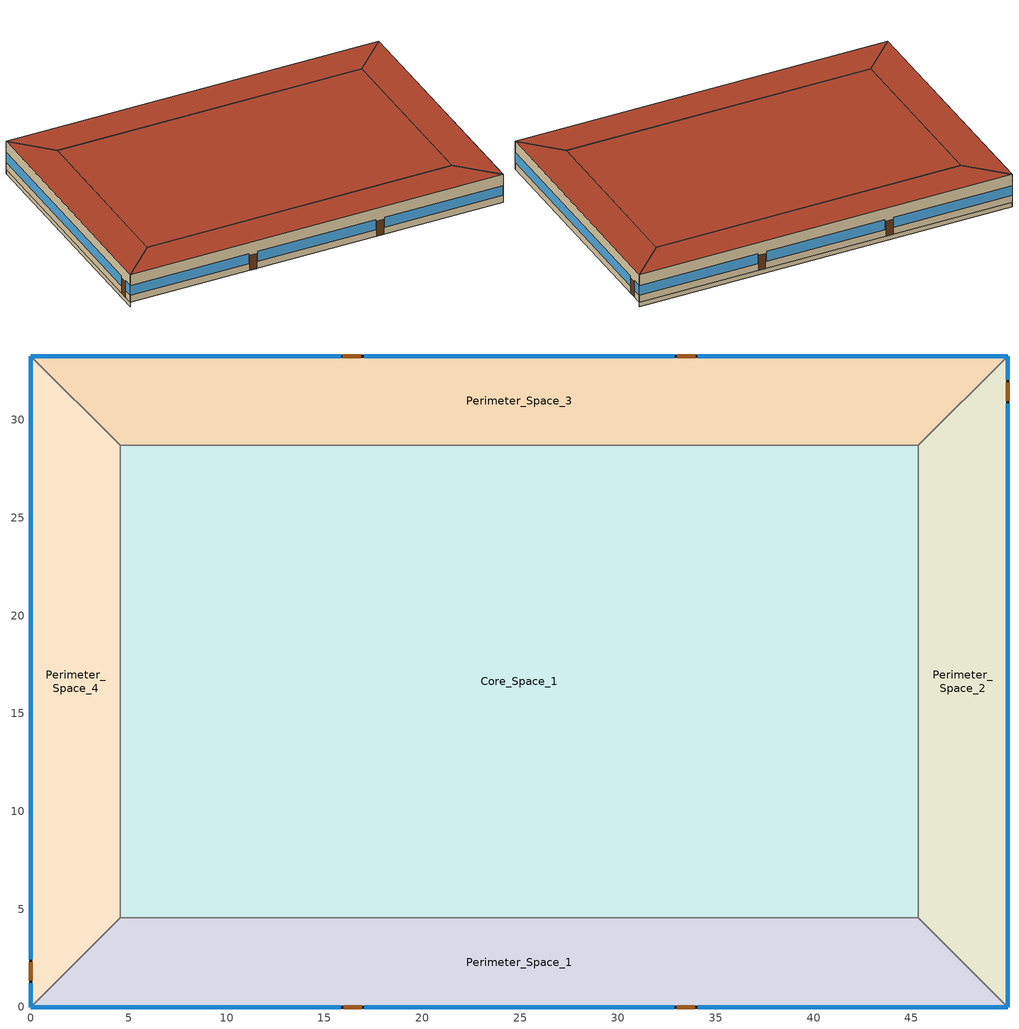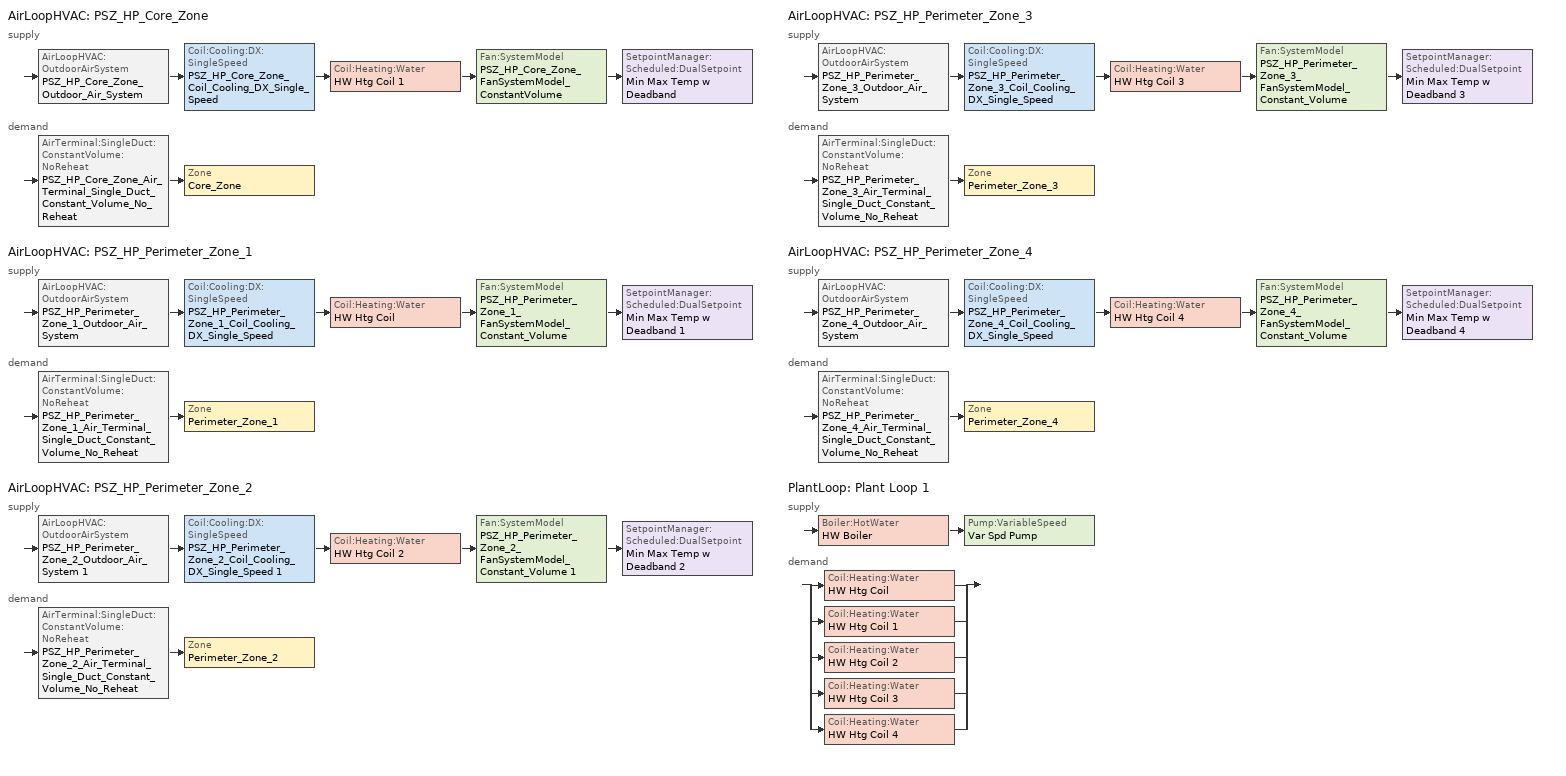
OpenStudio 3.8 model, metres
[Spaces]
Core_Space_1
 floor ground (Slab-on-grade Type 1): 45.34,28.7 45.34,4.57 4.57,4.57 4.57,28.7 z0
 wall to Perimeter_Space_2 (Interior Wall): 45.34,4.57 45.34,28.7 z0:3.96
 wall to Perimeter_Space_3 (Interior Wall): 45.34,28.7 4.57,28.7 z0:3.96
 wall to Perimeter_Space_1 (Interior Wall): 4.57,4.57 45.34,4.57 z0:3.96
 wall to Perimeter_Space_4 (Interior Wall): 4.57,28.7 4.57,4.57 z0:3.96
 roof outside (Roof Type 1): 45.34,4.57 45.34,28.7 4.57,28.7 4.57,4.57 z3.96
Perimeter_Space_2
 floor ground (Slab-on-grade Type 1): 49.91,33.27 49.91,0 45.34,4.57 45.34,28.7 z0
 wall outside (Exterior Wall Type 2): 49.91,0 49.91,33.27 z0:3.96
 wall to Perimeter_Space_1 (Interior Wall): 45.34,4.57 49.91,0 z0:3.96
 wall to Perimeter_Space_3 (Interior Wall): 49.91,33.27 45.34,28.7 z0:3.96
 window (Vertical Fenestration Type 1): 49.91,0 49.91,30.84 / 49.91,32.05 49.91,33.27 z1:2.4
 door (Swinging Door): 49.91,30.99 49.91,31.9 z0:2.13
 roof outside (Roof Type 1): 49.91,0 49.91,33.27 45.34,28.7 45.34,4.57 z3.96
Perimeter_Space_3
 floor ground (Slab-on-grade Type 2): 49.91,33.27 45.34,28.7 4.57,28.7 0,33.27 z0
 wall outside (Exterior Wall Type 3): 49.91,33.27 0,33.27 z0:3.96
 wall ground (Slab-on-grade Type 2): 0,33.27 49.91,33.27 z-0.61:0
 wall to Perimeter_Space_4 (Interior Wall): 0,33.27 4.57,28.7 z0:3.96
 window (Vertical Fenestration Type 1): 49.91,33.27 34.09,33.27 / 32.87,33.27 17.04,33.27 / 15.82,33.27 0,33.27 z1:2.4
 door (Swinging Door): 33.94,33.27 33.03,33.27 / 16.84,33.27 15.93,33.27 z0:2.13
 roof outside (Roof Type 2): 45.34,28.7 49.91,33.27 0,33.27 4.57,28.7 z3.96
Perimeter_Space_1
 floor ground (Slab-on-grade Type 1): 45.34,4.57 49.91,0 0,0 4.57,4.57 z0
 wall outside (Exterior Wall Type 1): 0,0 49.91,0 z0:3.96
 wall to Perimeter_Space_4 (Interior Wall): 4.57,4.57 0,0 z0:3.96
 window (Vertical Fenestration Type 1): 0,0 15.82,0 / 17.04,0 32.87,0 / 34.09,0 49.91,0 z1:2.4
 door (Swinging Door): 15.98,0 16.9,0 / 33.01,0 33.93,0 z0:2.13
 roof outside (Roof Type 1): 49.91,0 45.34,4.57 4.57,4.57 0,0 z3.96
Perimeter_Space_4
 floor ground (Slab-on-grade Type 2): 0,33.27 4.57,28.7 4.57,4.57 0,0 z0
 wall outside (Exterior Wall Type 3): 0,33.27 0,0 z0:3.96
 wall ground (Slab-on-grade Type 2): 0,0 0,33.27 z-0.61:0
 window (Vertical Fenestration Type 1): 0,33.27 0,2.44 / 0,1.22 0,0 z1:2.4
 door (Swinging Door): 0,2.28 0,1.37 z0:2.13
 roof outside (Roof Type 3): 0,0 4.57,4.57 4.57,28.7 0,33.27 z3.96
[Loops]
AirLoopHVAC 'PSZ_HP_Core_Zone'
 supply: AirLoopHVAC:OutdoorAirSystem 'PSZ_HP_Core_Zone_Outdoor_Air_System' > Coil:Cooling:DX:SingleSpeed 'PSZ_HP_Core_Zone_Coil_Cooling_DX_Single_Speed' > Coil:Heating:Water 'HW Htg Coil 1' > Fan:SystemModel 'PSZ_HP_Core_Zone_FanSystemModel_ConstantVolume' > SetpointManager:Scheduled:DualSetpoint 'Min Max Temp w Deadband'
 demand: AirTerminal:SingleDuct:ConstantVolume:NoReheat 'PSZ_HP_Core_Zone_Air_Terminal_Single_Duct_Constant_Volume_No_Reheat' > Zone 'Core_Zone'
AirLoopHVAC 'PSZ_HP_Perimeter_Zone_1'
 supply: AirLoopHVAC:OutdoorAirSystem 'PSZ_HP_Perimeter_Zone_1_Outdoor_Air_System' > Coil:Cooling:DX:SingleSpeed 'PSZ_HP_Perimeter_Zone_1_Coil_Cooling_DX_Single_Speed' > Coil:Heating:Water 'HW Htg Coil' > Fan:SystemModel 'PSZ_HP_Perimeter_Zone_1_FanSystemModel_Constant_Volume' > SetpointManager:Scheduled:DualSetpoint 'Min Max Temp w Deadband 1'
 demand: AirTerminal:SingleDuct:ConstantVolume:NoReheat 'PSZ_HP_Perimeter_Zone_1_Air_Terminal_Single_Duct_Constant_Volume_No_Reheat' > Zone 'Perimeter_Zone_1'
AirLoopHVAC 'PSZ_HP_Perimeter_Zone_2'
 supply: AirLoopHVAC:OutdoorAirSystem 'PSZ_HP_Perimeter_Zone_2_Outdoor_Air_System 1' > Coil:Cooling:DX:SingleSpeed 'PSZ_HP_Perimeter_Zone_2_Coil_Cooling_DX_Single_Speed 1' > Coil:Heating:Water 'HW Htg Coil 2' > Fan:SystemModel 'PSZ_HP_Perimeter_Zone_2_FanSystemModel_Constant_Volume 1' > SetpointManager:Scheduled:DualSetpoint 'Min Max Temp w Deadband 2'
 demand: AirTerminal:SingleDuct:ConstantVolume:NoReheat 'PSZ_HP_Perimeter_Zone_2_Air_Terminal_Single_Duct_Constant_Volume_No_Reheat' > Zone 'Perimeter_Zone_2'
AirLoopHVAC 'PSZ_HP_Perimeter_Zone_3'
 supply: AirLoopHVAC:OutdoorAirSystem 'PSZ_HP_Perimeter_Zone_3_Outdoor_Air_System' > Coil:Cooling:DX:SingleSpeed 'PSZ_HP_Perimeter_Zone_3_Coil_Cooling_DX_Single_Speed' > Coil:Heating:Water 'HW Htg Coil 3' > Fan:SystemModel 'PSZ_HP_Perimeter_Zone_3_FanSystemModel_Constant_Volume' > SetpointManager:Scheduled:DualSetpoint 'Min Max Temp w Deadband 3'
 demand: AirTerminal:SingleDuct:ConstantVolume:NoReheat 'PSZ_HP_Perimeter_Zone_3_Air_Terminal_Single_Duct_Constant_Volume_No_Reheat' > Zone 'Perimeter_Zone_3'
AirLoopHVAC 'PSZ_HP_Perimeter_Zone_4'
 supply: AirLoopHVAC:OutdoorAirSystem 'PSZ_HP_Perimeter_Zone_4_Outdoor_Air_System' > Coil:Cooling:DX:SingleSpeed 'PSZ_HP_Perimeter_Zone_4_Coil_Cooling_DX_Single_Speed' > Coil:Heating:Water 'HW Htg Coil 4' > Fan:SystemModel 'PSZ_HP_Perimeter_Zone_4_FanSystemModel_Constant_Volume' > SetpointManager:Scheduled:DualSetpoint 'Min Max Temp w Deadband 4'
 demand: AirTerminal:SingleDuct:ConstantVolume:NoReheat 'PSZ_HP_Perimeter_Zone_4_Air_Terminal_Single_Duct_Constant_Volume_No_Reheat' > Zone 'Perimeter_Zone_4'
PlantLoop 'Plant Loop 1'
 supply: Boiler:HotWater 'HW Boiler' > Pump:VariableSpeed 'Var Spd Pump'
 demand: split
  | Coil:Heating:Water 'HW Htg Coil'
  | Coil:Heating:Water 'HW Htg Coil 1'
  | Coil:Heating:Water 'HW Htg Coil 2'
  | Coil:Heating:Water 'HW Htg Coil 3'
  | Coil:Heating:Water 'HW Htg Coil 4'
[Site]
Denver.Intl.AP: Latitude {deg}=39.833; Longitude {deg}=-104.658; Time Zone {hr}=-7; Elevation {m}=1650.2; Terrain=City
[Building]
Model for 229 Test Cases: North Axis {deg}=0
[ClimateZones]
Climate Zone Institution Name 1=ASHRAE; Climate Zone Document Name 1=ANSI/ASHRAE Standard 169; Climate Zone Document Year 1=2006; Climate Zone Value 1=5B; Climate Zone Institution Name 2=CEC; Climate Zone Document Name 2=California Climate Zone Descriptions; Climate Zone Document Year 2=1995
[SizingPeriod:DesignDay] Barometric Pressure {Pa}=83009; Rain Indicator=No; Snow Indicator=No; Day of Month=21; Daylight Saving Time Indicator=No; Dry-Bulb Temperature Range Modifier Type=DefaultMultipliers
Name | Maximum Dry-Bulb Temperature {C} | Daily Dry-Bulb Temperature Range {deltaC} | Wind Speed {m/s} | Wind Direction {deg} | Sky Clearness | Month | Day Type | Humidity Condition Type | Wetbulb or DewPoint at Maximum Dry-Bulb {C} | Solar Model Indicator | Enthalpy at Maximum Dry-Bulb {J/kg}
Denver.Intl.AP Ann Htg 99% Condns DB | -14.6 | 0 | 3.4 | 230 | 0 | 12 | WinterDesignDay | Wetbulb | -14.6 | ASHRAEClearSky
Denver.Intl.AP Ann Hum_n 99% Condns DP=>MCDB | -6.5 | 0 | 3.4 | 230 | 0 | 12 | WinterDesignDay | Dewpoint | -19.6 | ASHRAEClearSky
Denver.Intl.AP Ann Htg Wind 99% Condns WS=>MCDB | 2.7 | 0 | 11.8 | 230 | 0 | 12 | WinterDesignDay | Wetbulb | 2.7 | ASHRAEClearSky
Denver.Intl.AP Ann Clg 1% Condns DB=>MWB | 33.5 | 17.3 | 4.2 | 20 |  | 7 | SummerDesignDay | Wetbulb | 15.4 | ASHRAETau2017
Denver.Intl.AP Ann Clg 1% Condns WB=>MDB | 27 | 14.8 | 4.2 | 20 |  | 7 | SummerDesignDay | Wetbulb | 17.6 | ASHRAETau2017
Denver.Intl.AP Ann Clg 1% Condns DP=>MDB | 19.9 | 15.3 | 4.2 | 20 |  | 7 | SummerDesignDay | Dewpoint | 15 | ASHRAETau2017
Denver.Intl.AP Ann Clg 1% Condns Enth=>MDB | 26.8 | 15.3 | 4.2 | 20 |  | 7 | SummerDesignDay | Enthalpy | 23 | ASHRAETau2017 | 55800
[Site:GroundTemperature:BuildingSurface]
10, 10, 10, 10, 10, 10, 10, 10, 10, 10, 10, 10
[Material]
Name | Roughness | Thickness {m} | Conductivity {W/m-K} | Density {kg/m3} | Specific Heat {J/kg-K} | Thermal Absorptance | Solar Absorptance | Visible Absorptance
Wood 6in | MediumSmooth | 0.15 | 0.12 | 540 | 1210 | 0.9 | 0.7 | 0.7
Exterior Wall Type 2 Gypsum Board | MediumSmooth | 0.099 | 0.16 | 800 | 1090 | 0.9 | 0.7 | 0.7
Exterior Wall Type 1 Stucco; Exterior Wall Type 2 Stucco | Smooth | 0.0254 | 0.72 | 1856 | 840 | 0.9 | 0.7 | 0.7
Roof Type 1 Metal Deck; Roof Type 2 Metal Deck | Smooth | 0.0008 | 45.28 | 7824 | 500 | 0.9 | 0.7 | 0.2
Slab-on-grade Type 1 Concrete; Slab-on-grade Type 2 Concrete | MediumSmooth | 0.1016 | 2.31 | 2322 | 832 | 0.9 | 0.7 | 0.8
Exterior Wall Type 1 Gypsum Board | MediumSmooth | 0.0159 | 0.16 | 800 | 1090 | 0.9 | 0.7 | 0.7
Roof Type 2 Continuous Insulation | Smooth | 0.106 | 0.02 | 32 | 922
Exterior Wall Type 1 Insulation | Smooth | 0.062 | 0.037 | 9.6 | 838
Roof Type 1 Continuous Insulation | Smooth | 0.0527 | 0.02 | 32 | 922
Exterior Wall Type 2 Insulation | Smooth | 0.179 | 0.037 | 9.6 | 838
Insulation for Slab on grade Type 2 | Smooth | 0.1143 | 0.04 | 91.31 | 838
Roof Type 1 Built-up roofing | VeryRough | 0.0095 | 0.16 | 1120 | 1460 | 0.9 | 0.7 | 0.7
[Construction]
Interior Furnishings: Wood 6in
Interior Wall: Interior Wall surface-to-surface thermal resistance
Swinging Door: Opaque Door Panel
Exterior Wall Type 1: Exterior Wall Type 1 Stucco, Exterior Wall Type 1 Gypsum Board, Exterior Wall Type 1 Insulation, Exterior Wall Type 1 Gypsum Board
Roof Type 1: Roof Type 1 Metal Deck, Roof Type 1 Continuous Insulation, Roof Type 1 Built-up roofing
Exterior Wall Type 3: Exterior Wall Type 3 Total surface-to-surface thermal resistance
Slab-on-grade Type 1: Slab-on-grade Type 1 Concrete
Slab-on-grade Type 2: Slab-on-grade Type 2 Concrete, Insulation for Slab on grade Type 2
Vertical Fenestration Type 1: Vertical Fenestration Type 1 simple material
Exterior Wall Type 2: Exterior Wall Type 2 Stucco, Exterior Wall Type 2 Gypsum Board, Exterior Wall Type 2 Insulation, Exterior Wall Type 2 Gypsum Board
Roof Type 2: Roof Type 2 Metal Deck, Roof Type 2 Continuous Insulation, Roof Type 2 Built-up roofing
Roof Type 3: Roof Type 3 Total surface-to-surface thermal resistance
[Material:NoMass]
Name | Roughness | Thermal Resistance {m2-K/W} | Thermal Absorptance | Solar Absorptance | Visible Absorptance
Opaque Door Panel | MediumRough | 0.475964 | 0.9 | 0.7 | 0.7
Roof Type 3 Total surface-to-surface thermal resistance | Smooth | 2.66
Exterior Wall Type 3 Total surface-to-surface thermal resistance | Smooth | 1.95
Roof Type 2 Built-up roofing | Smooth | 0.059
Interior Wall surface-to-surface thermal resistance | Smooth | 0.35
[WindowMaterial:SimpleGlazingSystem]
Vertical Fenestration Type 1 simple material: U-Factor {W/m2-K}=3.29; Solar Heat Gain Coefficient=0.387; Visible Transmittance=0.417
[InternalMass:Definition] Construction=Interior Furnishings; Design Level Calculation Method=SurfaceArea
Name | Surface Area {m2}
Perimeter_Zone_4_Internal_Mass_Definition; Perimeter_Zone_2_Internal_Mass_Definition | 262.544
Core_Internal_Mass_Definition | 1967.31
Perimeter_Zone_1_Internal_Mass_Definition; Perimeter_Zone_3_Internal_Mass_Definition | 414.719
[InternalMass] Multiplier=1
Name | Internal Mass Definition | Space or SpaceType
Perimeter_bot_ZN_4 Internal Mass | Perimeter_Zone_4_Internal_Mass_Definition | Perimeter_Space_4
Core_bottom Internal Mass | Core_Internal_Mass_Definition | Core_Space_1
Perimeter_bot_ZN_1 Internal Mass | Perimeter_Zone_1_Internal_Mass_Definition | Perimeter_Space_1
Perimeter_bot_ZN_2 Internal Mass | Perimeter_Zone_2_Internal_Mass_Definition | Perimeter_Space_2
Perimeter_bot_ZN_3 Internal Mass | Perimeter_Zone_3_Internal_Mass_Definition | Perimeter_Space_3
[ThermalZone] Multiplier=1; Ceiling Height {m}=2.7432; Use Ideal Air Loads=No
Name | Fraction of Zone Controlled by Primary Daylighting Control | Thermostat
Perimeter_Zone_4 | 0.1395 | Perimeter_bot_ZN_4 Setpoints
Core_Zone |  | Core_bottom Setpoints
Perimeter_Zone_1 | 0.1395 | Perimeter_bot_ZN_1 Setpoints
Perimeter_Zone_2 | 0.1395 | Perimeter_bot_ZN_2 Setpoints
Perimeter_Zone_3 | 0.1395 | Perimeter_bot_ZN_3 Setpoints
[Sizing:Zone] Zone Cooling Design Supply Air Temperature Input Method=SupplyAirTemperature; Zone Cooling Design Supply Air Temperature {C}=12.8; Zone Heating Design Supply Air Temperature Input Method=SupplyAirTemperature; Zone Heating Design Supply Air Temperature Difference {deltaC}=11.11; Zone Cooling Design Supply Air Humidity Ratio {kg-H2O/kg-air}=0.0085; Zone Heating Design Supply Air Humidity Ratio {kg-H2O/kg-air}=0.008; Cooling Design Air Flow Method=DesignDay; Heating Design Air Flow Method=DesignDayWithLimit; Heating Maximum Air Flow per Zone Floor Area {m3/s-m2}=0; Heating Maximum Air Flow {m3/s}=0; Heating Maximum Air Flow Fraction=0.5; Account for Dedicated Outdoor Air System=No; Dedicated Outdoor Air Low Setpoint Temperature for Design {C}=autosize; Dedicated Outdoor Air High Setpoint Temperature for Design {C}=autosize; Zone Load Sizing Method=Sensible Load Only No Latent Load; Zone Latent Cooling Design Supply Air Humidity Ratio Input Method=HumidityRatioDifference; Zone Cooling Design Supply Air Humidity Ratio Difference {kgWater/kgDryAir}=0.005; Zone Latent Heating Design Supply Air Humidity Ratio Input Method=HumidityRatioDifference; Zone Humidification Design Supply Air Humidity Ratio Difference {kgWater/kgDryAir}=0.005; Design Zone Air Distribution Effectiveness in Cooling Mode=1; Design Zone Air Distribution Effectiveness in Heating Mode=1; Design Minimum Zone Ventilation Efficiency=0
Name | Zone Cooling Design Supply Air Temperature Difference {deltaC} | Zone Heating Design Supply Air Temperature {C}
Perimeter_Zone_4; Perimeter_Zone_1; Perimeter_Zone_2; Perimeter_Zone_3 | 11.1111 | 40
Core_Zone | 8.33333 | 32.2
[Zone equipment]
Perimeter_Zone_4: PSZ_HP_Perimeter_Zone_4_Air_Terminal_Single_Duct_Constant_Volume_No_Reheat
Core_Zone: PSZ_HP_Core_Zone_Air_Terminal_Single_Duct_Constant_Volume_No_Reheat
Perimeter_Zone_1: PSZ_HP_Perimeter_Zone_1_Air_Terminal_Single_Duct_Constant_Volume_No_Reheat
Perimeter_Zone_2: PSZ_HP_Perimeter_Zone_2_Air_Terminal_Single_Duct_Constant_Volume_No_Reheat
Perimeter_Zone_3: PSZ_HP_Perimeter_Zone_3_Air_Terminal_Single_Duct_Constant_Volume_No_Reheat
[Space] Default Schedule Set=229 Schedule Ruleset; Part of Total Floor Area=Yes
Name | Thermal Zone | Design Specification Outdoor Air Object
Perimeter_Space_4 | Perimeter_Zone_4 | Perimeter_Zone_4_Design_OA
Core_Space_1 | Core_Zone | Core_Zone_Design_OA
Perimeter_Space_1 | Perimeter_Zone_1 | Perimeter_Zone_1_Design_OA
Perimeter_Space_2 | Perimeter_Zone_2 | Perimeter_Zone_2_Design_OA
Perimeter_Space_3 | Perimeter_Zone_3 | Perimeter_Zone_3_Design_OA
[ThermostatSetpoint:DualSetpoint] Heating Setpoint Temperature Schedule=Heating Thermostat Setpoint; Cooling Setpoint Temperature Schedule=Cooling Themostat Setpoint
Perimeter_bot_ZN_4 Setpoints; Core_bottom Setpoints; Perimeter_bot_ZN_1 Setpoints; Perimeter_bot_ZN_2 Setpoints; Perimeter_bot_ZN_3 Setpoints
[SurfaceProperty:OtherSideConditionsModel]
GapConvectionModel: Type of Modeling=GapConvectionRadiation
[People:Definition] Number of People Calculation Method=People/Area; People per Space Floor Area {person/m2}=0.0538196; Fraction Radiant=0.3; Sensible Heat Fraction=0.55
Core_Zone_People_Definition; Perimeter_Zone_1_People_Definition; Perimeter_Zone_2_People_Definition; Perimeter_Zone_3_People_Definition; Perimeter_Zone_4_People_Definition
[People] Multiplier=1
Name | People Definition | Space or SpaceType | Number of People Schedule
Core_bottom People | Core_Zone_People_Definition | Core_Space_1 | Core_Space Occupant Sch
Perimeter_bot_ZN_1 People | Perimeter_Zone_1_People_Definition | Perimeter_Space_1 | Perimeter_Space_1_Occupant_Sch
Perimeter_bot_ZN_2 People | Perimeter_Zone_2_People_Definition | Perimeter_Space_2 | Perimeter_Space_2_Occupant_Sch
Perimeter_bot_ZN_3 People | Perimeter_Zone_3_People_Definition | Perimeter_Space_3 | Perimeter_Space_3_Occupant_Sch
Perimeter_bot_ZN_4 People | Perimeter_Zone_4_People_Definition | Perimeter_Space_4 | Perimeter_Space_4_Occupant_Sch
[Lights:Definition] Design Level Calculation Method=Watts/Area; Watts per Space Floor Area {W/m2}=11.033; Fraction Radiant=0.7; Fraction Visible=0.2; Return Air Fraction=0
Core_Zone_Lighting_Definition; Perimeter_Zone_1_Lighting_Definition; Perimeter_Zone_2_Lighting_Definition; Perimeter_Zone_3_Lighting_Definition; Perimeter_Zone_4_Lighting_Definition
[Lights] Fraction Replaceable=1
Name | Lights Definition | Space or SpaceType | Schedule
Core_bottom Lighting | Core_Zone_Lighting_Definition | Core_Space_1 | Core_Space_Lighting_Sch
Perimeter_bot_ZN_1 Lighting | Perimeter_Zone_1_Lighting_Definition | Perimeter_Space_1 | Perimeter_Space_1_Lighting_Sch
Perimeter_bot_ZN_2 Lighting | Perimeter_Zone_2_Lighting_Definition | Perimeter_Space_2 | Perimeter_Space_2_Lighting_Sch
Perimeter_bot_ZN_3 Lighting | Perimeter_Zone_3_Lighting_Definition | Perimeter_Space_3 | Perimeter_Space_3_Lighting_Sch
Perimeter_bot_ZN_4 Lighting | Perimeter_Zone_4_Lighting_Definition | Perimeter_Space_4 | Perimeter_Space_4_Lighting_Sch
[ElectricEquipment:Definition] Design Level Calculation Method=Watts/Area; Watts per Space Floor Area {W/m2}=8.07; Fraction Latent=0; Fraction Radiant=0.2; Fraction Lost=0
Core_Zone_Elec_Equip_Definition; Perimeter_Zone_1_Elec_Equip_Definition; Perimeter_Zone_2_Elec_Equip_Definition; Perimeter_Zone_3_Elec_Equip_Definition; Perimeter_Zone_4_Elec_Equip_Definition
[ElectricEquipment]
Name | Electric Equipment Definition | Space or SpaceType | Schedule
Core_bottom Elec Equip | Core_Zone_Elec_Equip_Definition | Core_Space_1 | Core_Space_Elec_Equip_Sch
Perimeter_bot_ZN_1 Elec Equip | Perimeter_Zone_1_Elec_Equip_Definition | Perimeter_Space_1 | Perimeter_Space_1_Elec_Equip_Sch
Perimeter_bot_ZN_2 Elec Equip | Perimeter_Zone_2_Elec_Equip_Definition | Perimeter_Space_2 | Perimeter_Space_2_Elec_Equip_Sch
Perimeter_bot_ZN_3 Elec Equip | Perimeter_Zone_3_Elec_Equip_Definition | Perimeter_Space_3 | Perimeter_Space_3_Elec_Equip_Sch
Perimeter_bot_ZN_4 Elec Equip | Perimeter_Zone_4_Elec_Equip_Definition | Perimeter_Space_4 | Perimeter_bot_ZN_4 Elec Equip Sch
[SpaceInfiltration:DesignFlowRate] Constant Term Coefficient=0; Velocity Term Coefficient=0
Name | Space or SpaceType | Design Flow Rate Calculation Method | Design Flow Rate {m3/s} | Flow per Space Floor Area {m3/s-m2} | Flow per Exterior Surface Area {m3/s-m2} | Air Changes per Hour {1/hr} | Schedule
Infiltration_Method_1_Core_Zone | Core_Space_1 | AirChanges/Hour | 0 | 0 | 0 | 0
Infiltration_Method_1_Zone_1 | Perimeter_Space_1 | AirChanges/Hour |  |  | 0 | 0.5
Infiltration_Method_2_Zone_2 | Perimeter_Space_2 | Flow/ExteriorWallArea | 0 | 0 | 0.000586232 | 0
Infiltration_Method_3_Zone_3 | Perimeter_Space_3 | Flow/Area | 0 | 0.000388417 | 0 |  | Constant Schedule
Infiltration_Method_3_Zone_4 | Perimeter_Space_4 | Flow/Area | 0 | 0.000409092 | 0 | 0 | Constant Schedule
[DesignSpecification:OutdoorAir] Outdoor Air Method=Sum; Outdoor Air Flow per Person {m3/s-person}=0; Outdoor Air Flow per Floor Area {m3/s-m2}=0.0006096; Outdoor Air Flow Rate {m3/s}=0
Core_Zone_Design_OA; Perimeter_Zone_1_Design_OA; Perimeter_Zone_2_Design_OA; Perimeter_Zone_3_Design_OA; Perimeter_Zone_4_Design_OA
[Fan:SystemModel] Design Maximum Air Flow Rate {m3/s}=autosize; Motor In Air Stream Fraction=1; Design Electric Power Consumption {W}=autosize; Motor Loss Radiative Fraction=0
Name | Availability Schedule | Speed Control Method | Electric Power Minimum Flow Rate Fraction | Design Pressure Rise {Pa} | Motor Efficiency | Design Power Sizing Method | Electric Power Per Unit Flow Rate {W/(m3/s)} | Electric Power Per Unit Flow Rate Per Unit Pressure {W-s/m3-Pa} | Fan Total Efficiency | Electric Power Function of Flow Fraction Curve | Night Ventilation Mode Pressure Rise {Pa}
MZ-VAV-G Supply Fan | Always On Discrete | Continuous | 0.25 | 1314.72 | 0.924 | TotalEfficiencyAndPressure | 2054.06 | 1.67 | 0.6006 | MZ-VAV-G Supply Fan Curve | 1314.72
PSZ_HP_Core_Zone_FanSystemModel_ConstantVolume; PSZ_HP_Perimeter_Zone_1_FanSystemModel_Constant_Volume; PSZ_HP_Perimeter_Zone_2_FanSystemModel_Constant_Volume 1; PSZ_HP_Perimeter_Zone_3_FanSystemModel_Constant_Volume; PSZ_HP_Perimeter_Zone_4_FanSystemModel_Constant_Volume | Always On Discrete hvac_library | Discrete | 0.2 | 250 | 0.9 | PowerPerFlow | 640 | 2.22045e-16 | 0.7
[EnergyManagementSystem:Sensor]
EFC_meter: Output Variable or Output Meter=Electricity:Facility
[DefaultScheduleSet]
229 Schedule Ruleset: People Activity Level Schedule=People heating rate
[AirLoopHVAC] Design Supply Air Flow Rate {m3/s}=autosize; Design Return Air Flow Fraction of Supply Air Flow=1
Name | Availability Schedule
PSZ_HP_Core_Zone | Always On Discrete
PSZ_HP_Perimeter_Zone_1 | Always On Discrete 4
PSZ_HP_Perimeter_Zone_2 | Always On Discrete 5
PSZ_HP_Perimeter_Zone_3 | Always On Discrete 6
PSZ_HP_Perimeter_Zone_4 | Always On Discrete 7
[Sizing:System] Type of Load to Size On=Sensible; Design Outdoor Air Flow Rate {m3/s}=Autosize; Central Heating Maximum System Air Flow Ratio=1; Preheat Design Temperature {C}=7; Preheat Design Humidity Ratio {kg-H2O/kg-Air}=0.008; Precool Design Temperature {C}=12.8; Precool Design Humidity Ratio {kg-H2O/kg-Air}=0.008; Central Cooling Design Supply Air Temperature {C}=12.8; Central Heating Design Supply Air Temperature {C}=40; Sizing Option=NonCoincident; 100% Outdoor Air in Cooling=No; 100% Outdoor Air in Heating=No; Central Cooling Design Supply Air Humidity Ratio {kg-H2O/kg-Air}=0.0085; Central Heating Design Supply Air Humidity Ratio {kg-H2O/kg-Air}=0.008; Cooling Design Air Flow Method=DesignDay; Cooling Design Air Flow Rate {m3/s}=0; Heating Design Air Flow Method=DesignDay; Heating Design Air Flow Rate {m3/s}=0; System Outdoor Air Method=ZoneSum; Zone Maximum Outdoor Air Fraction=1; Cooling Supply Air Flow Rate Per Floor Area {m3/s-m2}=0.00996765; Cooling Fraction of Autosized Cooling Supply Air Flow Rate=1; Cooling Supply Air Flow Rate Per Unit Cooling Capacity {m3/s-W}=3.94755e-05; Heating Supply Air Flow Rate Per Floor Area {m3/s-m2}=0.00996765; Heating Fraction of Autosized Heating Supply Air Flow Rate=1; Heating Fraction of Autosized Cooling Supply Air Flow Rate=1; Heating Supply Air Flow Rate Per Unit Heating Capacity {m3/s-W}=3.15882e-05; Cooling Design Capacity Method=CoolingDesignCapacity; Cooling Design Capacity {W}=autosize; Cooling Design Capacity Per Floor Area {W/m2}=234.7; Fraction of Autosized Cooling Design Capacity=1; Heating Design Capacity Method=HeatingDesignCapacity; Heating Design Capacity {W}=autosize; Heating Design Capacity Per Floor Area {W/m2}=157; Fraction of Autosized Heating Design Capacity=1; Central Cooling Capacity Control Method=OnOff; Occupant Diversity=autosize
PSZ_HP_Core_Zone; PSZ_HP_Perimeter_Zone_1; PSZ_HP_Perimeter_Zone_2; PSZ_HP_Perimeter_Zone_3; PSZ_HP_Perimeter_Zone_4
[Coil:Cooling:DX:SingleSpeed] Availability Schedule=Always On Discrete; Rated Total Cooling Capacity {W}=autosize; Rated Sensible Heat Ratio=autosize; Rated COP {W/W}=3.1; Rated Air Flow Rate {m3/s}=autosize; Rated Evaporator Fan Power Per Volume Flow Rate 2017 {W/(m3/s)}=773.3; Rated Evaporator Fan Power Per Volume Flow Rate 2023 {W/(m3/s)}=934.4; Total Cooling Capacity Function of Temperature Curve=Curve Biquadratic 1; Total Cooling Capacity Function of Flow Fraction Curve=Curve Quadratic 1; Energy Input Ratio Function of Temperature Curve=Curve Biquadratic 2; Energy Input Ratio Function of Flow Fraction Curve=Curve Quadratic 2; Part Load Fraction Correlation Curve=Curve Quadratic 3; Minimum Outdoor Dry-Bulb Temperature for Compressor Operation {C}=-25; Nominal Time for Condensate Removal to Begin {s}=0; Ratio of Initial Moisture Evaporation Rate and Steady State Latent Capacity=0; Maximum Cycling Rate {cycles/hr}=0; Latent Capacity Time Constant {s}=0; Condenser Type=AirCooled; Evaporative Condenser Effectiveness=0.9; Evaporative Condenser Air Flow Rate {m3/s}=autosize; Evaporative Condenser Pump Rated Power Consumption {W}=autosize; Crankcase Heater Capacity {W}=0; Maximum Outdoor Dry-Bulb Temperature for Crankcase Heater Operation {C}=10; Basin Heater Capacity {W/K}=0; Basin Heater Setpoint Temperature {C}=2
PSZ_HP_Core_Zone_Coil_Cooling_DX_Single_Speed; PSZ_HP_Perimeter_Zone_1_Coil_Cooling_DX_Single_Speed; PSZ_HP_Perimeter_Zone_2_Coil_Cooling_DX_Single_Speed 1; PSZ_HP_Perimeter_Zone_3_Coil_Cooling_DX_Single_Speed; PSZ_HP_Perimeter_Zone_4_Coil_Cooling_DX_Single_Speed
[Controller:OutdoorAir] Minimum Outdoor Air Flow Rate {m3/s}=Autosize; Maximum Outdoor Air Flow Rate {m3/s}=Autosize; Economizer Control Type=DifferentialDryBulb; Economizer Control Action Type=ModulateFlow; Economizer Maximum Limit Dry-Bulb Temperature {C}=28; Economizer Maximum Limit Enthalpy {J/kg}=64000; Economizer Minimum Limit Dry-Bulb Temperature {C}=-100; Lockout Type=NoLockout; Minimum Limit Type=FixedMinimum; High Humidity Control=No; Heat Recovery Bypass Control Type=BypassWhenWithinEconomizerLimits; Economizer Operation Staging=InterlockedWithMechanicalCooling
Name | Controller Mechanical Ventilation
Controller Outdoor Air 1 | Controller Mechanical Ventilation 1
Controller Outdoor Air 2 | Controller Mechanical Ventilation 2
PSZ_HP_Perimeter_Zone_2_Controller_Outdoor_Air_3 | Controller Mechanical Ventilation 3
Perimeter_Zone_3_Controller_Outdoor_Air_4 | Controller Mechanical Ventilation 4
Controller Outdoor Air 5 | Controller Mechanical Ventilation 5
[Controller:MechanicalVentilation] Availability Schedule=Always On Discrete
Controller Mechanical Ventilation 1; Controller Mechanical Ventilation 2; Controller Mechanical Ventilation 3; Controller Mechanical Ventilation 4; Controller Mechanical Ventilation 5
[AirLoopHVAC:OutdoorAirSystem]
Name | Controller
PSZ_HP_Core_Zone_Outdoor_Air_System | Controller Outdoor Air 1
PSZ_HP_Perimeter_Zone_1_Outdoor_Air_System | Controller Outdoor Air 2
PSZ_HP_Perimeter_Zone_2_Outdoor_Air_System 1 | PSZ_HP_Perimeter_Zone_2_Controller_Outdoor_Air_3
PSZ_HP_Perimeter_Zone_3_Outdoor_Air_System | Perimeter_Zone_3_Controller_Outdoor_Air_4
PSZ_HP_Perimeter_Zone_4_Outdoor_Air_System | Controller Outdoor Air 5
[AirTerminal:SingleDuct:ConstantVolume:NoReheat] Availability Schedule=Always On Discrete; Maximum Air Flow Rate {m3/s}=Autosize
PSZ_HP_Core_Zone_Air_Terminal_Single_Duct_Constant_Volume_No_Reheat; PSZ_HP_Perimeter_Zone_1_Air_Terminal_Single_Duct_Constant_Volume_No_Reheat; PSZ_HP_Perimeter_Zone_2_Air_Terminal_Single_Duct_Constant_Volume_No_Reheat; PSZ_HP_Perimeter_Zone_3_Air_Terminal_Single_Duct_Constant_Volume_No_Reheat; PSZ_HP_Perimeter_Zone_4_Air_Terminal_Single_Duct_Constant_Volume_No_Reheat
[HeatExchanger:AirToAir:SensibleAndLatent] Availability Schedule=Always On Discrete hvac_library; Nominal Supply Air Flow Rate {m3/s}=autosize; Sensible Effectiveness at 100% Heating Air Flow=0.5; Latent Effectiveness at 100% Heating Air Flow=0.5; Sensible Effectiveness at 100% Cooling Air Flow=0.5; Latent Effectiveness at 100% Cooling Air Flow=0.5; Nominal Electric Power {W}=0; Supply Air Outlet Temperature Control=Yes; Heat Exchanger Type=Plate; Frost Control Type=None; Threshold Temperature {C}=1.7; Economizer Lockout=Yes; Sensible Effectiveness of Heating Air Flow Curve=Air-to-Air Plate HX_SensHeatEff; Latent Effectiveness of Heating Air Flow Curve=Air-to-Air Plate HX_LatHeatEff; Sensible Effectiveness of Cooling Air Flow Curve=Air-to-Air Plate HX_SensCoolEff; Latent Effectiveness of Cooling Air Flow Curve=Air-to-Air Plate HX_LatCoolEff
PSZ_HP_Core_Zone_Air_to_Air_Plate_HX; PSZ_HP_Perimeter_Zone_1_Air_to_Air_Plate_HX; PSZ_HP_Perimeter_Zone_2_Air_to_Air_Plate_HX 1; PSZ_HP_Perimeter_Zone_3_Air_to_Air_Plate_HX; PSZ_HP_Perimeter_Zone_4_Air_to_Air_Plate_HX
[SetpointManager:Scheduled:DualSetpoint] Control Variable=Temperature; High Setpoint Schedule=Min Max Temp w Deadband 90F Temp sch 1; Low Setpoint Schedule=Min Max Temp w Deadband 55F Temp sch
Min Max Temp w Deadband; Min Max Temp w Deadband 1; Min Max Temp w Deadband 2; Min Max Temp w Deadband 3; Min Max Temp w Deadband 4
[WaterUse:Equipment:Definition]
Whole Building Water Equipment Definition - 100 units 200 occupants: Peak Flow Rate {m3/s}=0.000525124; Target Temperature Schedule=SHW_Temperature_140F; Sensible Fraction Schedule=Fraction Sensible - 0.2; Latent Fraction Schedule=Fraction Sensible - 0.05
[WaterUse:Equipment]
ESTAR MFHR Whole Building Water Use Equipment: Water Use Equipment Definition=Whole Building Water Equipment Definition - 100 units 200 occupants; Flow Rate Fraction Schedule=ESTAR MFHR DHW Fraction Schedule
[PlantLoop]
Plant Loop 1: Fluid Type=Water; Glycol Concentration=0; Plant Loop Volume {m3}=Autocalculate; Load Distribution Scheme=Optimal
[Sizing:Plant]
Plant Loop 1: Loop Type=Heating; Design Loop Exit Temperature {C}=82; Loop Design Temperature Difference {deltaC}=11; Sizing Option=NonCoincident; Zone Timesteps in Averaging Window=1; Coincident Sizing Factor Mode=None
[Boiler:HotWater]
HW Boiler: Efficiency Curve Temperature Evaluation Variable=LeavingBoiler; Normalized Boiler Efficiency Curve=Boiler Efficiency; Water Outlet Upper Temperature Limit {C}=99; Boiler Flow Mode=NotModulated; On Cycle Parasitic Electric Load {W}=0; Off Cycle Parasitic Fuel Load {W}=0; Sizing Factor=1
[Coil:Heating:Water] Availability Schedule=Always On Discrete hvac_library
HW Htg Coil; HW Htg Coil 1; HW Htg Coil 2; HW Htg Coil 3; HW Htg Coil 4
[Controller:WaterCoil] Action=Normal
Name | Water Coil
Controller Water Coil 1 | HW Htg Coil
Controller Water Coil 2 | HW Htg Coil 1
Controller Water Coil 3 | HW Htg Coil 2
Controller Water Coil 4 | HW Htg Coil 3
Controller Water Coil 5 | HW Htg Coil 4
[Pump:VariableSpeed]
Var Spd Pump: Skin Loss Radiative Fraction=0.5; Design Power Sizing Method=PowerPerFlowPerPressure; Design Electric Power per Unit Flow Rate {W/(m3/s)}=348701.1; Design Shaft Power per Unit Flow Rate per Unit Head {W-s/m3-Pa}=1.28205; Design Minimum Flow Rate Fraction=0
[Schedule:Compact]
Core_Space_Elec_Equip_Sch; Perimeter_Space_1_Elec_Equip_Sch; Perimeter_Space_2_Elec_Equip_Sch; Perimeter_Space_3_Elec_Equip_Sch; Perimeter_bot_ZN_4 Elec Equip Sch: Through: 12/31, For: Weekdays, Until: 06:00, 0.307674, Until: 08:00, 0.381235, Until: 12:00, 0.857778, Until: 13:00, 0.76247, Until: 17:00, 0.857778, Until: 18:00, 0.476543, Until: 24:00, 0.381235, For: SummerDesignDay, Until: 24:00, 1, For: Saturday, Until: 06:00, 0.230755, Until: 08:00, 0.381235, Until: 12:00, 0.476543, Until: 17:00, 0.33358, Until: 19:00, 0.285926, Until: 24:00, 0.230755, For: WinterDesignDay, Until: 24:00, 0, For: Sunday Holidays AllOtherDays, Until: 06:00, 0.230755, Until: 18:00, 0.285926, Until: 24:00, 0.230755
Core_Space_Lighting_Sch; Perimeter_Space_1_Lighting_Sch; Perimeter_Space_2_Lighting_Sch; Perimeter_Space_3_Lighting_Sch; Perimeter_Space_4_Lighting_Sch: Through: 12/31, For: Weekdays, Until: 5:00, 0.05, Until: 6:00, 0.1, Until: 7:00, 0.0862326, Until: 8:00, 0.258698, Until: 17:00, 0.776093, Until: 18:00, 0.431163, Until: 20:00, 0.258698, Until: 22:00, 0.172465, Until: 23:00, 0.0862326, Until: 24:00, 0.0431163, For: SummerDesignDay, Until: 24:00, 1, For: Saturday, Until: 6:00, 0.05, Until: 8:00, 0.0862326, Until: 12:00, 0.258698, Until: 17:00, 0.129349, Until: 19:00, 0.0431163, Until: 24:00, 0.05, For: WinterDesignDay, Until: 24:00, 0, For: Sunday Holidays AllOtherDays, Until: 6:00, 0.05, Until: 18:00, 0.0431163, Until: 24:00, 0.05
Core_Space Occupant Sch; Perimeter_Space_1_Occupant_Sch; Perimeter_Space_2_Occupant_Sch; Perimeter_Space_3_Occupant_Sch; Perimeter_Space_4_Occupant_Sch: Through: 12/31, For: Weekdays, Until: 06:00, 0, Until: 07:00, 0.1, Until: 08:00, 0.2, Until: 10:00, 0.95, Until: 11:00, 0.975703, Until: 12:00, 0.95, Until: 13:00, 0.513528, Until: 14:00, 0.95, Until: 15:00, 0.975703, Until: 17:00, 0.95, Until: 18:00, 0.3, Until: 22:00, 0.1, Until: 23:00, 0.05, Until: 24:00, 0.05, For: Saturday, Until: 06:00, 0, Until: 07:00, 0.1, Until: 08:00, 0.1, Until: 10:00, 0.3, Until: 11:00, 0.308117, Until: 12:00, 0.3, Until: 13:00, 0.102706, Until: 14:00, 0.1, Until: 15:00, 0.102706, Until: 17:00, 0.1, Until: 18:00, 0.05, Until: 19:00, 0.05, Until: 24:00, 0, For: SummerDesignDay, Until: 06:00, 1e-9, Until: 22:00, 1, Until: 24:00, 0.05, For: WinterDesignDay, Until: 24:00, 0, For:Sunday Holidays AllOtherDays, Until: 06:00, 0, Until: 18:00, 0.05, Until: 24:00, 0
[Curve:Quadratic]
Name | Coefficient1 Constant | Coefficient2 x | Coefficient3 x**2 | Minimum Value of x | Maximum Value of x
Curve Quadratic 1 | 0.8 | 0.2 | 0 | 0.5 | 1.5
Curve Quadratic 2 | 1.1552 | -0.1808 | 0.0256 | 0.5 | 1.5
Curve Quadratic 3 | 0.85 | 0.15 | 0 | 0 | 1
[Schedule:Constant]
Name | Value
Always On Discrete; Always On Discrete hvac_library; Always On Discrete 4; Always On Discrete 5; Always On Discrete 6; Always On Discrete 7 | 1
People heating rate | 120
[Curve:Quartic]
MZ-VAV-G Supply Fan Curve: Coefficient1 Constant=0.0407599; Coefficient2 x=0.088045; Coefficient3 x**2=-0.0729261; Coefficient4 x**3=0.94374; Coefficient5 x**4=0; Minimum Value of x=0; Maximum Value of x=1; Minimum Curve Output=0; Maximum Curve Output=1; Input Unit Type for X=Dimensionless; Output Unit Type=Dimensionless
[Curve:Biquadratic]
Name | Coefficient1 Constant | Coefficient2 x | Coefficient3 x**2 | Coefficient4 y | Coefficient5 y**2 | Coefficient6 x*y | Minimum Value of x | Maximum Value of x | Minimum Value of y | Maximum Value of y
Curve Biquadratic 1 | 0.942588 | 0.00954335 | 0.00068377 | -0.0110427 | 5.249e-06 | -9.72e-06 | 17 | 22 | 13 | 46
Curve Biquadratic 2 | 0.342414 | 0.034885 | -0.0006237 | 0.00497722 | 0.000437951 | -0.000728028 | 17 | 22 | 13 | 46
Boiler Efficiency | 1 | 0 | 0 | 0 | 0 | 0 | 0 | 1 | 0 | 1
[Schedule:Ruleset]
Name | Default Day Schedule | Summer Design Day Schedule | Winter Design Day Schedule
Min Max Temp w Deadband 55F Temp sch | Min Max Temp w Deadband 55F Temp sch
Min Max Temp w Deadband 90F Temp sch 1 | Min Max Temp w Deadband 90F Temp sch 2
Cooling Themostat Setpoint | Weekdays
Heating Thermostat Setpoint | Weekday
Constant Schedule | Schedule Day 6 | Schedule Day 8 | Schedule Day 9
SHW_Temperature_140F | SHW_Temperature_140F_Default | SHW_Temperature_140F_Summer_Design_Day | SHW_Temperature_140F_Winter_Design_Day
ESTAR MFHR DHW Fraction Schedule | ESTAR MFHR DHW Schedule Day
Fraction Sensible - 0.2 | Fraction Sensible DefaultDay - 0.2
Fraction Sensible - 0.05 | Fraction Latent DefaultDay - 0.05
[Schedule:Day]
Min Max Temp w Deadband 55F Temp sch; Min Max Temp w Deadband 90F Temp sch 2: 24, 0, 23.5
Weekdays: 5, 0, 26.7, 22, 0, 24, 24, 0, 26.1005
Weekday: 5, 0, 15.6, 22, 0, 21, 24, 0, 15.6
Schedule Day 6; Schedule Day 8; Schedule Day 9: 24, 0, 1
Saturdays 1: 5, 0, 15.6, 17, 0, 21, 24, 0, 15.6
Sundays 2: 24, 0, 15.6
Saturdays: 5, 0, 26.7, 17, 0, 24, 24, 0, 26.7
Sundays: 24, 0, 26.7
SHW_Temperature_140F_Default; SHW_Temperature_140F_Summer_Design_Day; SHW_Temperature_140F_Winter_Design_Day: 24, 0, 60
ESTAR MFHR DHW Schedule Day: 6, 0, 0.05, 7, 0, 0.3, 8, 0, 0.5, 9, 0, 0.4, 11, 0, 0.3, 12, 0, 0.35, 13, 0, 0.4, 15, 0, 0.35, 17, 0, 0.3, 19, 0, 0.5, 20, 0, 0.4, 21, 0, 0.35, 22, 0, 0.45, 23, 0, 0.3, 24, 0, 0.05
Fraction Sensible DefaultDay - 0.2: 24, 0, 0.2
Fraction Latent DefaultDay - 0.05: 24, 0, 0.05
[Table:Lookup]
Air-to-Air Plate HX_SensHeatEff; Air-to-Air Plate HX_SensCoolEff: DivisorOnly, 0.76, 0, 10, Dimensionless, 0.81, 0.76
Air-to-Air Plate HX_LatHeatEff; Air-to-Air Plate HX_LatCoolEff: DivisorOnly, 0.68, 0, 10, Dimensionless, 0.73, 0.68
[Schedule:Rule]
Name | Schedule Ruleset | Rule Order | Day Schedule | Apply Sunday | Apply Saturday
Saturday | Heating Thermostat Setpoint | 1 | Saturdays 1 | No | Yes
Sundays | Heating Thermostat Setpoint | 0 | Sundays 2 | Yes | No
Saturdays | Cooling Themostat Setpoint | 1 | Saturdays | No | Yes
Sundays 1 | Cooling Themostat Setpoint | 0 | Sundays | Yes | No
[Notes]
This osm is intended to implement
Normative Appendix E of https://performancesystemspsd.sharepoint.com/:w:/r/sites/EnergyEngineeringServices/_layouts/15/Doc.aspx?sourcedoc=%7B79FA7E0C-577B-46EB-A46F-ADD7A04942F4%7D&file=Std229P_2nd_PPR_Draft_V1.docx&action=default&mobileredirect=true
exceptions which were not able to be implemented are listed here:
Table 6: Interior Air Film Resistance Summary  was unable to be implemented
E1.7.2.3.1 d, The exterior air-film resistance for roof and exterior walls was unable to be implemented
